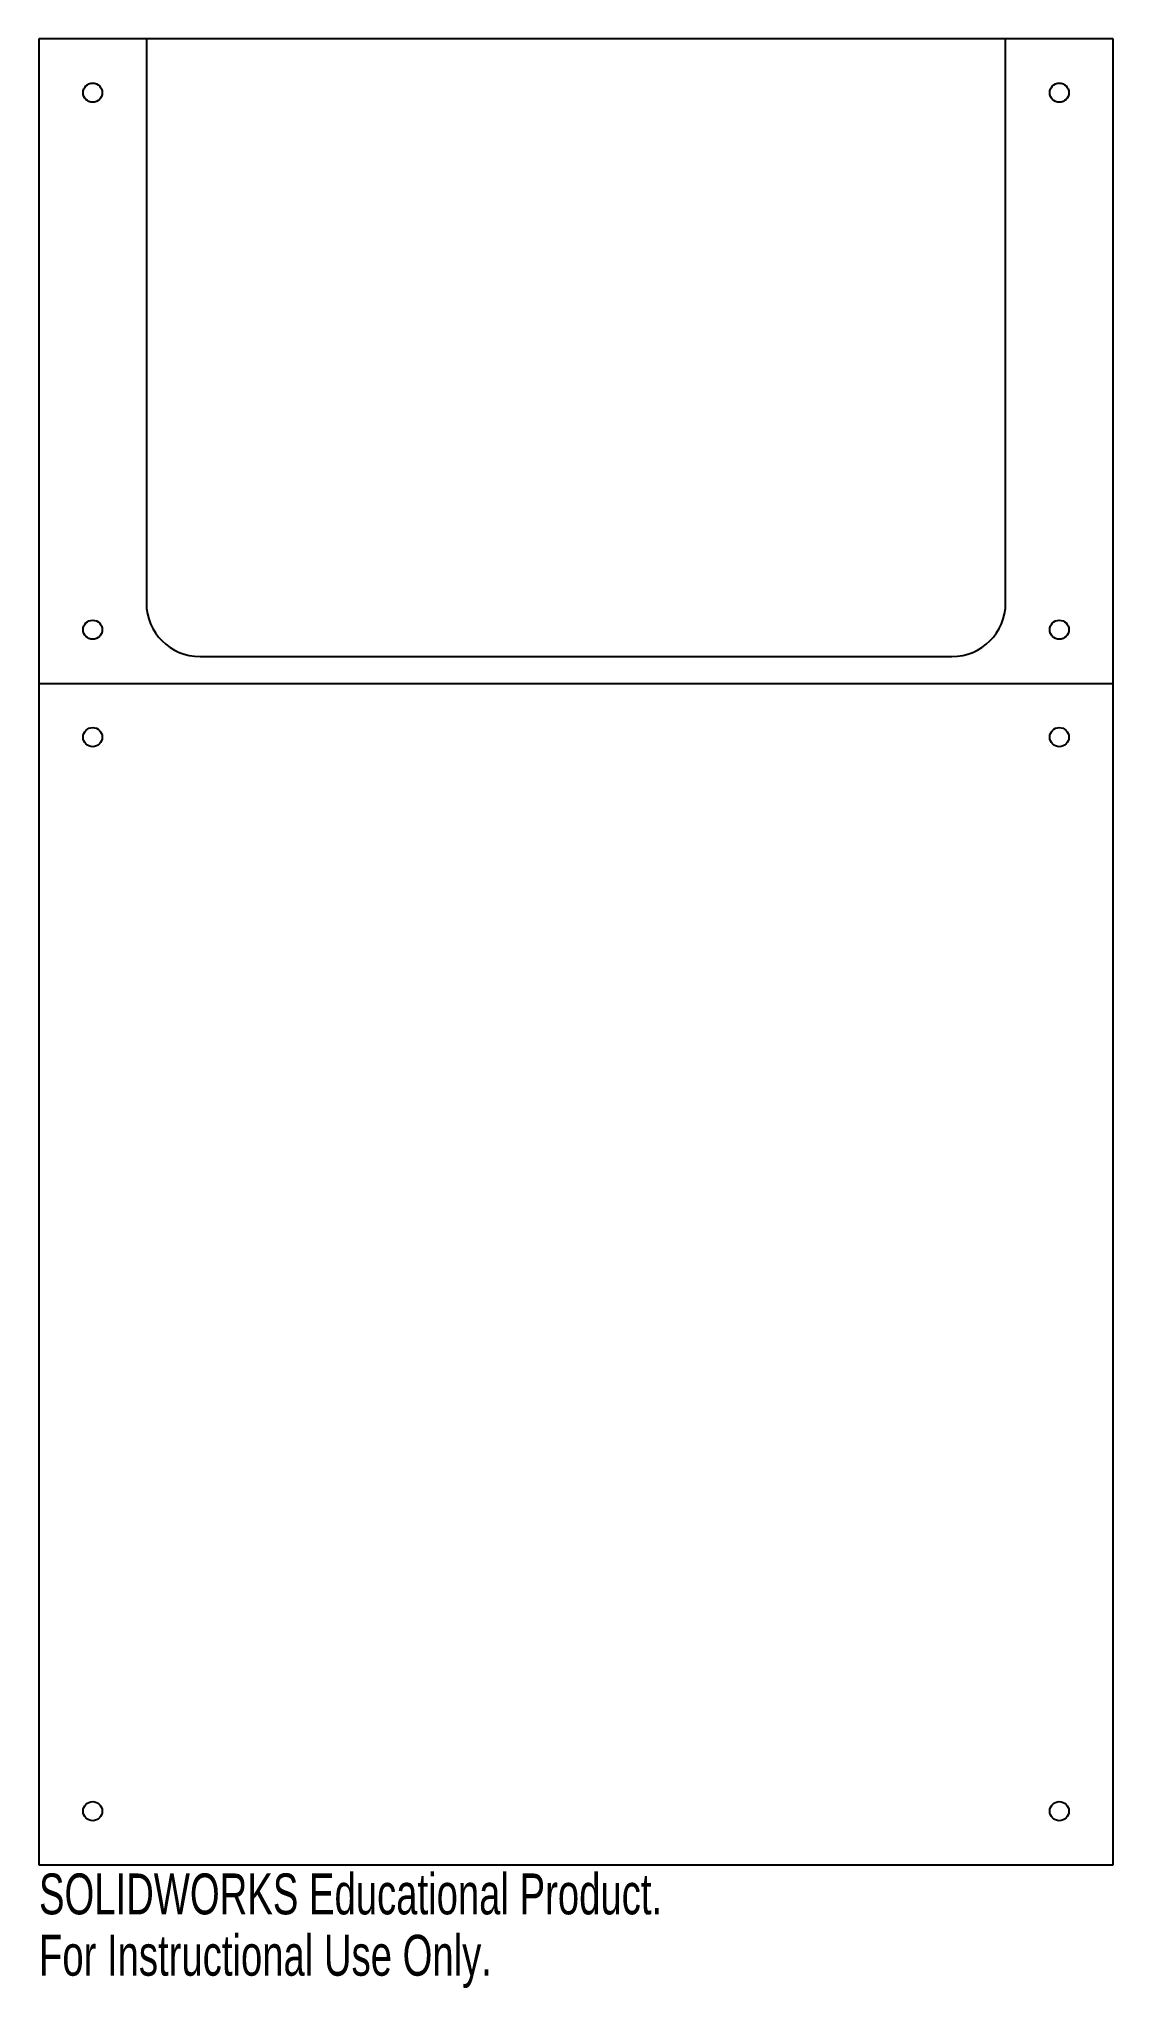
# Model space of a CAD drawing. Header units: inches. Extents: x 0 to 5, y -0.57 to 8.5.
import ezdxf

# ---------------------------------------------------------------- set-up
doc = ezdxf.new("R2010")
doc.units = ezdxf.units.IN
doc.header["$MEASUREMENT"] = 0
doc.styles.add('SLDTEXTSTYLE0', font='TXT', dxfattribs={"width": 0.7})

msp = doc.modelspace()

# ---------------------------------------------------------------- linework, layer by layer
at = {"color": 7, "linetype": 'Continuous', "lineweight": 25}
for p, q in [((0, 8.5), (0, 0)), ((5, 8.5), (0, 8.5)), ((0.5, 8.5), (0.5, 5.875)), ((4.5, 5.875), (4.5, 8.5)), ((5, 0), (5, 8.5)), ((0.75, 5.625), (4.25, 5.625)), ((0, 5.5), (5, 5.5)), ((0, 0), (5, 0))]:
    msp.add_line(p, q, dxfattribs=at)
for centre in [(0.25, 8.25), (4.75, 8.25), (0.25, 5.75), (4.75, 5.75), (0.25, 5.25), (4.75, 5.25), (0.25, 0.25), (4.75, 0.25)]:
    msp.add_circle(centre, 0.0445, dxfattribs=at)
for centre, start, end in [((0.75, 5.875), 180, 270), ((4.25, 5.875), 270, 0)]:
    msp.add_arc(centre, 0.25, start, end, dxfattribs=at)

# ---------------------------------------------------------------- texts
at = {"color": 7, "linetype": 'Continuous', "char_height": 0.1903, "attachment_point": 1, "style": 'SLDTEXTSTYLE0'}
for s, insert in [('SOLIDWORKS Educational Product.', (0, -0.0401)), ('For Instructional Use Only.', (0, -0.3256))]:
    msp.add_mtext(s, dxfattribs=dict(at, insert=insert))

doc.saveas('drawing.dxf')
